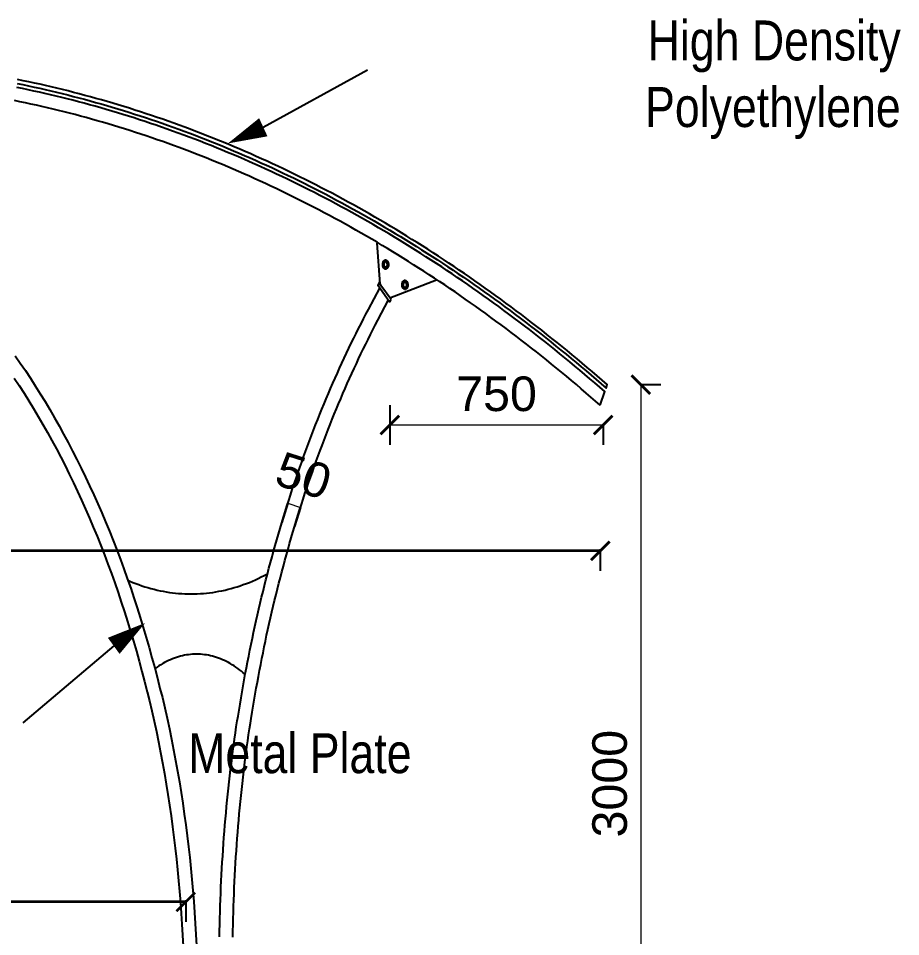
# Model space of a CAD drawing. Header units: millimetres. Extents: x 19543921 to 20171754, y -3528062 to -3222959.
# Drawn here: x 19561023 to 19564335, y -3276811 to -3273363 of the extents above; entities that cross this region are included whole.
import ezdxf

# ---------------------------------------------------------------- set-up
doc = ezdxf.new("R2010")
doc.units = ezdxf.units.MM
doc.header["$MEASUREMENT"] = 0
doc.header["$PDMODE"] = 35
doc.layers.get('Defpoints').update_dxf_attribs({"color": 169})
for name, color, linetype, lineweight in [('Dimension', 4, 'Continuous', 9), ('text', 142, 'Continuous', 9), ('wall', 1, 'Continuous', 35)]:
    doc.layers.add(name, color=color, linetype=linetype, lineweight=lineweight)
doc.styles.add('DIM', font='arial.ttf', dxfattribs={"width": 0.8, "height": 45})
doc.styles.add('ordinary', font='arial.ttf')
doc.dimstyles.new('outer dimension', dxfattribs={"dimtxt": 130, "dimasz": 70, "dimexe": 75, "dimexo": 150, "dimgap": 50, "dimtad": 1, "dimdec": 0, "dimrnd": 5, "dimzin": 12, "dimdsep": 46, "dimtxsty": 'ordinary', "dimblk": 'ARCHTICK', "dimcen": 0.09, "dimclrd": 256, "dimclre": 256, "dimclrt": 256, "dimadec": 0, "dimazin": 3, "dimtfac": 1, "dimtdec": 0, "dimtix": 1, "dimtmove": 1, "dimatfit": 2, "dimldrblk": 'ARCHTICK', "dimfxl": 75, "dimfxlon": 1, "dimtolj": 1, "dimtzin": 12, "dimlwd": -1, "dimarcsym": 0})

# ---------------------------------------------------------------- blocks, each defined once
blk = doc.blocks.new('_ArchTick')
at = {"color": 0, "linetype": 'ByBlock', "const_width": 0.15}
blk.add_lwpolyline([(-0.5, -0.5), (0.5, 0.5)], dxfattribs=at)
blk = doc.blocks.new('*D26')
at = {"layer": 'Defpoints', "color": 0, "linetype": 'Continuous', "ltscale": 1000, "transparency": 16777216}
for p in [(19563233.9, -3274738.2), (19563095.7, -3277735.8), (19563359.9, -3277735.8)]:
    blk.add_point(p, dxfattribs=at)
at = {"layer": 'Dimension', "linetype": 'Continuous', "lineweight": -2, "ltscale": 1000, "transparency": 16777216}
for p, q in [((19563359.9, -3274738.2), (19563434.9, -3274738.2)), ((19563284.9, -3277735.8), (19563434.9, -3277735.8))]:
    blk.add_line(p, q, dxfattribs=at)
at = {"layer": 'Dimension', "ltscale": 1000, "transparency": 16777216}
blk.add_line((19563359.9, -3274738.2), (19563359.9, -3277735.8), dxfattribs=at)
at = {"layer": 'Dimension', "linetype": 'Continuous', "ltscale": 1000, "transparency": 16777216, "xscale": 70, "yscale": 70, "zscale": 70}
for p, rotation in [((19563359.9, -3274738.2), 90), ((19563359.9, -3277735.8), 270)]:
    blk.add_blockref('_ArchTick', p, dxfattribs=dict(at, rotation=rotation))
at = {"layer": 'Dimension', "linetype": 'Continuous', "ltscale": 1000, "transparency": 16777216, "insert": (19563243.5, -3276237), "char_height": 130, "attachment_point": 5, "rotation": 90, "style": 'ordinary'}
blk.add_mtext('\\A1;3000', dxfattribs=at)
blk = doc.blocks.new('*D31')
at = {"layer": 'Defpoints', "color": 0, "linetype": 'Continuous', "ltscale": 1000, "transparency": 16777216}
for p in [(19562417.9, -3274412.5), (19563218.2, -3274821.2), (19562417.9, -3274890.2)]:
    blk.add_point(p, dxfattribs=at)
at = {"layer": 'Dimension', "linetype": 'Continuous', "lineweight": -2, "ltscale": 1000, "transparency": 16777216}
for p, q in [((19562417.9, -3274815.2), (19562417.9, -3274965.2)), ((19563218.2, -3274890.2), (19563218.2, -3274965.2))]:
    blk.add_line(p, q, dxfattribs=at)
at = {"layer": 'Dimension', "ltscale": 1000, "transparency": 16777216}
blk.add_line((19563218.2, -3274890.2), (19562417.9, -3274890.2), dxfattribs=at)
at = {"layer": 'Dimension', "linetype": 'Continuous', "ltscale": 1000, "transparency": 16777216, "xscale": 70, "yscale": 70, "zscale": 70, "rotation": 180}
blk.add_blockref('_ArchTick', (19562417.9, -3274890.2), dxfattribs=at)
at = {"layer": 'Dimension', "linetype": 'Continuous', "ltscale": 1000, "transparency": 16777216, "xscale": 70, "yscale": 70, "zscale": 70}
blk.add_blockref('_ArchTick', (19563218.2, -3274890.2), dxfattribs=at)
at = {"layer": 'Dimension', "linetype": 'Continuous', "ltscale": 1000, "transparency": 16777216, "insert": (19562818.1, -3274773.8), "char_height": 130, "attachment_point": 5, "style": 'ordinary'}
blk.add_mtext('\\A1;750', dxfattribs=at)
blk = doc.blocks.new('*D34')
at = {"layer": 'Defpoints', "color": 0, "linetype": 'Continuous', "ltscale": 1000, "transparency": 16777216}
for p in [(19562034.5, -3275184.3), (19562082.2, -3275199.5), (19562082.2, -3275199.5)]:
    blk.add_point(p, dxfattribs=at)
at = {"layer": 'Dimension', "linetype": 'Continuous', "lineweight": -2, "ltscale": 1000, "transparency": 16777216}
for p, q in [((19562034.5, -3275184.3), (19562011.8, -3275255.8)), ((19562082.2, -3275199.5), (19562059.4, -3275270.9))]:
    blk.add_line(p, q, dxfattribs=at)
at = {"layer": 'Dimension', "ltscale": 1000, "transparency": 16777216}
blk.add_line((19562034.5, -3275184.3), (19562082.2, -3275199.5), dxfattribs=at)
at = {"layer": 'Dimension', "linetype": 'Continuous', "ltscale": 1000, "transparency": 16777216, "insert": (19562093.6, -3275081), "char_height": 130, "attachment_point": 5, "rotation": 342.3616, "style": 'ordinary'}
blk.add_mtext('\\A1;50', dxfattribs=at)
blk = doc.blocks.new('*D154')
at = {"layer": 'Defpoints', "color": 0, "linetype": 'Continuous', "ltscale": 1000, "transparency": 16777216}
for p in [(19558107.8, -3274204.7), (19561651.4, -3276392), (19558107.8, -3276680.9)]:
    blk.add_point(p, dxfattribs=at)
at = {"layer": 'wall', "lineweight": -2, "ltscale": 1000, "transparency": 16777216}
for p, q in [((19558107.8, -3276673.9), (19558107.8, -3276755.9)), ((19561651.4, -3276673.9), (19561651.4, -3276755.9))]:
    blk.add_line(p, q, dxfattribs=at)
at = {"layer": 'wall', "ltscale": 1000, "transparency": 16777216}
blk.add_line((19561651.4, -3276680.9), (19558107.8, -3276680.9), dxfattribs=at)
at = {"layer": 'wall', "linetype": 'Continuous', "ltscale": 1000, "transparency": 16777216, "xscale": 70, "yscale": 70, "zscale": 70, "rotation": 180}
blk.add_blockref('_ArchTick', (19558107.8, -3276680.9), dxfattribs=at)
at = {"layer": 'wall', "linetype": 'Continuous', "ltscale": 1000, "transparency": 16777216, "xscale": 70, "yscale": 70, "zscale": 70}
blk.add_blockref('_ArchTick', (19561651.4, -3276680.9), dxfattribs=at)
at = {"layer": 'wall', "linetype": 'Continuous', "ltscale": 1000, "transparency": 16777216, "insert": (19559879.6, -3276564.5), "char_height": 130, "attachment_point": 5, "style": 'ordinary'}
blk.add_mtext('\\A1;3545', dxfattribs=at)
blk = doc.blocks.new('*D155')
at = {"layer": 'Defpoints', "color": 0, "linetype": 'Continuous', "ltscale": 1000, "transparency": 16777216}
for p in [(19558036.6, -3274616.2), (19563207.8, -3274815.9), (19558036.6, -3275363.1)]:
    blk.add_point(p, dxfattribs=at)
at = {"layer": 'wall', "lineweight": -2, "ltscale": 1000, "transparency": 16777216}
for p, q in [((19558036.6, -3275356.1), (19558036.6, -3275438.1)), ((19563207.8, -3275356.1), (19563207.8, -3275438.1))]:
    blk.add_line(p, q, dxfattribs=at)
at = {"layer": 'wall', "ltscale": 1000, "transparency": 16777216}
blk.add_line((19563207.8, -3275363.1), (19558036.6, -3275363.1), dxfattribs=at)
at = {"layer": 'wall', "linetype": 'Continuous', "ltscale": 1000, "transparency": 16777216, "xscale": 70, "yscale": 70, "zscale": 70, "rotation": 180}
blk.add_blockref('_ArchTick', (19558036.6, -3275363.1), dxfattribs=at)
at = {"layer": 'wall', "linetype": 'Continuous', "ltscale": 1000, "transparency": 16777216, "xscale": 70, "yscale": 70, "zscale": 70}
blk.add_blockref('_ArchTick', (19563207.8, -3275363.1), dxfattribs=at)
at = {"layer": 'wall', "linetype": 'Continuous', "ltscale": 1000, "transparency": 16777216, "insert": (19560622.2, -3275246.8), "char_height": 130, "attachment_point": 5, "style": 'ordinary'}
blk.add_mtext('\\A1;5170', dxfattribs=at)

msp = doc.modelspace()

# ---------------------------------------------------------------- linework, layer by layer
msp.add_line((19562417.9, -3274412.5), (19562593.2, -3274344.8))
at = {"linetype": 'Continuous', "ltscale": 1000}
for points in [[(19561942.4, -3273772), (19562333.7, -3273556.3)], [(19561380.7, -3275719.5), (19561039.9, -3276008.5)]]:
    msp.add_lwpolyline(points, dxfattribs=at)
for points in [[(19561018.7, -3273607.8), (19561039.7, -3273612.1), (19561060.8, -3273616.5), (19561081.8, -3273621.1), (19561102.9, -3273625.7), (19561123.9, -3273630.5), (19561144.9, -3273635.4), (19561165.9, -3273640.4), (19561186.9, -3273645.5), (19561207.9, -3273650.7), (19561228.8, -3273656), (19561249.8, -3273661.5), (19561270.7, -3273667.1), (19561291.7, -3273672.7), (19561312.6, -3273678.5), (19561333.5, -3273684.4), (19561354.4, -3273690.5), (19561375.3, -3273696.6), (19561396.1, -3273702.9), (19561417, -3273709.2), (19561437.8, -3273715.7), (19561458.7, -3273722.3), (19561479.5, -3273729), (19561500.3, -3273735.8), (19561521.1, -3273742.8), (19561541.8, -3273749.8), (19561562.6, -3273757), (19561583.3, -3273764.2), (19561604.1, -3273771.6), (19561624.8, -3273779.1), (19561645.5, -3273786.7), (19561666.2, -3273794.5), (19561686.8, -3273802.3), (19561707.5, -3273810.2), (19561728.1, -3273818.3), (19561748.7, -3273826.5), (19561769.3, -3273834.8), (19561789.9, -3273843.2), (19561810.5, -3273851.7), (19561831, -3273860.3), (19561851.5, -3273869), (19561872, -3273877.9), (19561892.5, -3273886.8), (19561913, -3273895.9), (19561933.4, -3273905.1), (19561953.9, -3273914.4), (19561974.3, -3273923.8), (19561994.7, -3273933.3), (19562015, -3273942.9), (19562035.4, -3273952.7), (19562055.7, -3273962.5), (19562076, -3273972.5), (19562096.3, -3273982.5), (19562116.6, -3273992.7), (19562136.8, -3274003), (19562157.1, -3274013.4), (19562177.3, -3274023.9), (19562197.4, -3274034.6), (19562217.6, -3274045.3), (19562237.7, -3274056.1), (19562257.9, -3274067.1), (19562277.9, -3274078.1), (19562298, -3274089.3), (19562318.1, -3274100.6), (19562338.1, -3274112), (19562358.1, -3274123.5), (19562378, -3274135.1), (19562398, -3274146.8), (19562417.9, -3274158.6), (19562437.8, -3274170.6), (19562457.7, -3274182.6), (19562477.5, -3274194.8), (19562497.3, -3274207), (19562517.1, -3274219.4), (19562536.9, -3274231.9), (19562556.7, -3274244.4), (19562576.4, -3274257.1), (19562596.1, -3274269.9), (19562615.7, -3274282.8), (19562635.4, -3274295.8), (19562655, -3274309), (19562674.6, -3274322.2), (19562694.1, -3274335.5), (19562713.6, -3274349), (19562733.1, -3274362.5), (19562752.6, -3274376.2), (19562772, -3274389.9), (19562791.5, -3274403.8), (19562810.8, -3274417.7), (19562830.2, -3274431.8), (19562849.5, -3274446), (19562868.8, -3274460.3), (19562888.1, -3274474.7), (19562907.3, -3274489.2), (19562926.5, -3274503.8), (19562945.7, -3274518.5), (19562964.8, -3274533.3), (19562983.9, -3274548.2), (19563003, -3274563.2), (19563022.1, -3274578.3), (19563041.1, -3274593.6), (19563060.1, -3274608.9), (19563079, -3274624.3), (19563097.9, -3274639.9), (19563116.8, -3274655.5), (19563135.7, -3274671.2), (19563154.5, -3274687.1), (19563173.3, -3274703), (19563192, -3274719.1), (19563210.7, -3274735.2), (19563229.4, -3274751.5), (19563233.9, -3274738.2), (19563215.2, -3274722), (19563196.4, -3274705.8), (19563177.6, -3274689.7), (19563158.8, -3274673.7), (19563140, -3274657.9), (19563121.1, -3274642.1), (19563102.2, -3274626.4), (19563083.2, -3274610.9), (19563064.2, -3274595.4), (19563045.2, -3274580.1), (19563026.2, -3274564.8), (19563007.1, -3274549.7), (19562988, -3274534.6), (19562968.9, -3274519.7), (19562949.7, -3274504.9), (19562930.5, -3274490.1), (19562911.3, -3274475.5), (19562892, -3274461), (19562872.7, -3274446.6), (19562853.4, -3274432.3), (19562834, -3274418.1), (19562814.7, -3274404), (19562795.2, -3274390), (19562775.8, -3274376.1), (19562756.3, -3274362.3), (19562736.8, -3274348.7), (19562717.3, -3274335.1), (19562697.8, -3274321.6), (19562678.2, -3274308.3), (19562658.6, -3274295), (19562638.9, -3274281.9), (19562619.3, -3274268.9), (19562599.6, -3274256), (19562579.8, -3274243.1), (19562560.1, -3274230.4), (19562540.3, -3274217.8), (19562520.5, -3274205.3), (19562500.7, -3274193), (19562480.9, -3274180.7), (19562461, -3274168.5), (19562441.1, -3274156.4), (19562421.1, -3274144.5), (19562401.2, -3274132.7), (19562381.2, -3274120.9), (19562361.2, -3274109.3), (19562341.2, -3274097.8), (19562321.1, -3274086.4), (19562301.1, -3274075.1), (19562281, -3274063.9), (19562260.9, -3274052.8), (19562240.7, -3274041.8), (19562220.5, -3274031), (19562200.4, -3274020.2), (19562180.1, -3274009.6), (19562159.9, -3273999.1), (19562139.7, -3273988.7), (19562119.4, -3273978.3), (19562099.1, -3273968.1), (19562078.8, -3273958.1), (19562058.4, -3273948.1), (19562038.1, -3273938.2), (19562017.7, -3273928.5), (19561997.3, -3273918.8), (19561976.9, -3273909.3), (19561956.4, -3273899.9), (19561936, -3273890.6), (19561915.5, -3273881.4), (19561895, -3273872.3), (19561874.5, -3273863.3), (19561853.9, -3273854.5), (19561833.4, -3273845.7), (19561812.8, -3273837.1), (19561792.2, -3273828.6), (19561771.6, -3273820.1), (19561751, -3273811.8), (19561730.3, -3273803.7), (19561709.7, -3273795.6), (19561689, -3273787.6), (19561668.3, -3273779.8), (19561647.6, -3273772), (19561626.8, -3273764.4), (19561606.1, -3273756.9), (19561585.3, -3273749.5), (19561564.6, -3273742.2), (19561543.8, -3273735.1), (19561523, -3273728), (19561502.2, -3273721.1), (19561481.3, -3273714.2), (19561460.5, -3273707.5), (19561439.6, -3273700.9), (19561418.7, -3273694.4), (19561397.9, -3273688), (19561377, -3273681.8), (19561356, -3273675.6), (19561335.1, -3273669.6), (19561314.2, -3273663.7), (19561293.2, -3273657.9), (19561272.3, -3273652.2), (19561251.3, -3273646.6), (19561230.3, -3273641.2), (19561209.3, -3273635.8), (19561188.3, -3273630.6), (19561167.3, -3273625.5), (19561146.2, -3273620.5), (19561125.2, -3273615.6), (19561104.1, -3273610.8), (19561083.1, -3273606.1), (19561062, -3273601.6), (19561040.9, -3273597.2), (19561019.8, -3273592.8)], [(19563207.8, -3274815.9), (19563224.9, -3274764.7), (19563206.3, -3274748.5), (19563187.6, -3274732.4), (19563168.9, -3274716.4), (19563150.2, -3274700.4), (19563131.4, -3274684.6), (19563112.5, -3274668.9), (19563093.7, -3274653.3), (19563074.8, -3274637.8), (19563055.9, -3274622.4), (19563036.9, -3274607.1), (19563017.9, -3274591.9), (19562998.9, -3274576.8), (19562979.8, -3274561.8), (19562960.8, -3274546.9), (19562941.7, -3274532.1), (19562922.5, -3274517.4), (19562903.3, -3274502.8), (19562884.1, -3274488.4), (19562864.9, -3274474), (19562845.6, -3274459.7), (19562826.3, -3274445.6), (19562807, -3274431.5), (19562787.7, -3274417.6), (19562768.3, -3274403.7), (19562748.9, -3274390), (19562729.4, -3274376.3), (19562710, -3274362.8), (19562690.5, -3274349.4), (19562670.9, -3274336.1), (19562651.4, -3274322.9), (19562631.8, -3274309.8), (19562612.2, -3274296.8), (19562592.6, -3274283.9), (19562572.9, -3274271.1), (19562553.2, -3274258.5), (19562533.5, -3274245.9), (19562513.8, -3274233.4), (19562494, -3274221.1), (19562474.2, -3274208.8), (19562454.4, -3274196.7), (19562434.5, -3274184.7), (19562414.7, -3274172.8), (19562394.8, -3274161), (19562374.9, -3274149.3), (19562354.9, -3274137.7), (19562335, -3274126.2), (19562315, -3274114.8), (19562294.9, -3274103.6), (19562274.9, -3274092.4), (19562254.9, -3274081.4), (19562234.8, -3274070.4), (19562214.7, -3274059.6), (19562194.5, -3274048.9), (19562174.4, -3274038.3), (19562154.2, -3274027.8), (19562134, -3274017.4), (19562113.8, -3274007.1), (19562093.6, -3273997), (19562073.3, -3273986.9), (19562053, -3273976.9), (19562032.7, -3273967.1), (19562012.4, -3273957.4), (19561992.1, -3273947.8), (19561971.7, -3273938.3), (19561951.3, -3273928.9), (19561930.9, -3273919.6), (19561910.5, -3273910.4), (19561890.1, -3273901.4), (19561869.6, -3273892.4), (19561849.1, -3273883.6), (19561828.6, -3273874.9), (19561808.1, -3273866.3), (19561787.6, -3273857.8), (19561767, -3273849.4), (19561746.5, -3273841.1), (19561725.9, -3273832.9), (19561705.3, -3273824.9), (19561684.7, -3273817), (19561664, -3273809.1), (19561643.4, -3273801.4), (19561622.7, -3273793.8), (19561602, -3273786.3), (19561581.3, -3273779), (19561560.6, -3273771.7), (19561539.9, -3273764.5), (19561519.2, -3273757.5), (19561498.4, -3273750.6), (19561477.6, -3273743.8), (19561456.9, -3273737.1), (19561436.1, -3273730.5), (19561415.2, -3273724), (19561394.4, -3273717.7), (19561373.6, -3273711.4), (19561352.7, -3273705.3), (19561331.9, -3273699.3), (19561311, -3273693.4), (19561290.1, -3273687.6), (19561269.2, -3273681.9), (19561248.3, -3273676.4), (19561227.4, -3273670.9), (19561206.4, -3273665.6), (19561185.5, -3273660.4), (19561164.5, -3273655.3), (19561143.5, -3273650.3), (19561122.6, -3273645.4), (19561101.6, -3273640.7), (19561080.6, -3273636), (19561059.6, -3273631.5), (19561038.6, -3273627.1), (19561017.5, -3273622.8)], [(19563207.8, -3274815.9), (19563155.1, -3274770.3), (19563136.5, -3274754.4), (19563117.9, -3274738.6), (19563099.2, -3274722.9), (19563080.6, -3274707.4), (19563061.9, -3274691.9), (19563043.1, -3274676.5), (19563024.4, -3274661.2), (19563005.6, -3274646), (19562986.7, -3274631), (19562967.9, -3274616), (19562949, -3274601.1), (19562930.1, -3274586.4), (19562911.1, -3274571.7), (19562892.2, -3274557.1), (19562873.2, -3274542.7), (19562854.1, -3274528.3), (19562835.1, -3274514.1), (19562816, -3274500), (19562796.8, -3274485.9), (19562777.7, -3274472), (19562758.5, -3274458.2), (19562739.3, -3274444.5), (19562720.1, -3274430.9), (19562700.8, -3274417.3), (19562681.5, -3274403.9), (19562662.2, -3274390.7), (19562642.9, -3274377.5), (19562623.5, -3274364.4), (19562604.1, -3274351.4), (19562584.7, -3274338.5), (19562565.2, -3274325.8), (19562545.7, -3274313.1), (19562526.2, -3274300.6), (19562506.7, -3274288.1), (19562487.2, -3274275.8), (19562467.6, -3274263.6), (19562448, -3274251.4), (19562428.4, -3274239.4), (19562408.7, -3274227.5), (19562389, -3274215.7), (19562369.4, -3274204), (19562349.6, -3274192.4), (19562329.9, -3274181), (19562310.1, -3274169.6), (19562290.3, -3274158.3), (19562270.5, -3274147.2), (19562250.7, -3274136.1), (19562230.8, -3274125.2), (19562211, -3274114.4), (19562191.1, -3274103.7), (19562171.1, -3274093.1), (19562151.2, -3274082.6), (19562131.2, -3274072.2), (19562111.3, -3274061.9), (19562091.2, -3274051.7), (19562071.2, -3274041.7), (19562051.2, -3274031.7), (19562031.1, -3274021.9), (19562011, -3274012.2), (19561990.9, -3274002.5), (19561970.8, -3273993), (19561950.7, -3273983.6), (19561930.5, -3273974.3), (19561910.3, -3273965.2), (19561890.1, -3273956.1), (19561869.9, -3273947.1), (19561849.7, -3273938.3), (19561829.4, -3273929.6), (19561809.2, -3273920.9), (19561788.9, -3273912.4), (19561768.6, -3273904), (19561748.3, -3273895.7), (19561727.9, -3273887.5), (19561707.6, -3273879.5), (19561687.2, -3273871.5), (19561666.8, -3273863.7), (19561646.4, -3273855.9), (19561626, -3273848.3), (19561605.6, -3273840.8), (19561585.1, -3273833.4), (19561564.7, -3273826.1), (19561544.2, -3273818.9), (19561523.7, -3273811.9), (19561503.2, -3273804.9), (19561482.7, -3273798.1), (19561462.2, -3273791.3), (19561441.6, -3273784.7), (19561421.1, -3273778.2), (19561400.5, -3273771.8), (19561379.9, -3273765.5), (19561359.4, -3273759.4), (19561338.8, -3273753.3), (19561318.1, -3273747.4), (19561297.5, -3273741.5), (19561276.9, -3273735.8), (19561256.2, -3273730.2), (19561235.6, -3273724.7), (19561214.9, -3273719.3), (19561194.2, -3273714.1), (19561173.5, -3273708.9), (19561152.8, -3273703.9), (19561132.1, -3273699), (19561111.4, -3273694.1), (19561090.7, -3273689.4), (19561069.9, -3273684.9), (19561049.2, -3273680.4), (19561028.4, -3273676), (19561007.6, -3273671.8)], [(19562368.2, -3274206.8), (19562368.2, -3274207.4), (19562380.3, -3274359.9), (19562384.3, -3274365.8)], [(19562394.7, -3274291.1), (19562396.1, -3274297.8), (19562404.4, -3274300.3), (19562409.9, -3274290.1), (19562407.1, -3274277.2), (19562398.9, -3274274.6), (19562393.3, -3274284.9), (19562394.1, -3274288.4), (19562394.7, -3274291.1), (19562394.7, -3274291.3)], [(19562407.1, -3274281.6), (19562405.9, -3274279.5), (19562404.5, -3274278), (19562402.9, -3274277.1), (19562401.1, -3274276.9), (19562399.5, -3274277.5), (19562397.9, -3274278.7), (19562396.7, -3274280.6), (19562395.7, -3274282.9), (19562395.2, -3274285.5), (19562395.1, -3274288.3)], [(19562395.1, -3274288.3), (19562395.4, -3274290.7), (19562396.2, -3274293.4), (19562397.3, -3274295.5), (19562398.7, -3274297), (19562400.4, -3274297.9), (19562402.1, -3274298.1), (19562403.8, -3274297.5), (19562405.3, -3274296.3), (19562406.6, -3274294.4), (19562407.5, -3274292.1), (19562408.1, -3274289.5), (19562408.2, -3274286.7), (19562407.8, -3274284), (19562407.1, -3274281.6)], [(19562422.9, -3274419.4), (19562384.3, -3274365.8), (19562376.9, -3274355.4), (19562372, -3274364.6), (19562379.9, -3274375.4), (19562418, -3274428.5)], [(19562481.2, -3274360.3), (19562479.8, -3274353.6), (19562471.5, -3274351.1), (19562466, -3274361.3), (19562468.8, -3274374.2), (19562477, -3274376.8), (19562482.5, -3274366.5), (19562481.8, -3274363), (19562481.2, -3274360.3), (19562481.2, -3274360.1)], [(19562480.8, -3274363.1), (19562480.5, -3274360.7), (19562479.7, -3274358), (19562478.6, -3274355.9), (19562477.1, -3274354.4), (19562475.5, -3274353.5), (19562473.8, -3274353.3), (19562472.1, -3274353.9), (19562470.6, -3274355.1), (19562469.3, -3274357), (19562468.4, -3274359.3), (19562467.8, -3274361.9), (19562467.7, -3274364.7), (19562468.1, -3274367.4), (19562468.8, -3274369.9)], [(19562468.8, -3274369.9), (19562470, -3274371.9), (19562471.4, -3274373.4), (19562473, -3274374.3), (19562474.7, -3274374.5), (19562476.4, -3274373.9), (19562478, -3274372.7), (19562479.2, -3274370.8), (19562480.2, -3274368.5), (19562480.7, -3274365.9), (19562480.8, -3274363.1)], [(19561778, -3276812.8), (19561778.4, -3276789.4), (19561778.9, -3276766), (19561779.4, -3276742.6), (19561780.1, -3276719.1), (19561780.8, -3276695.7), (19561781.6, -3276672.3), (19561782.5, -3276648.9), (19561783.5, -3276625.5), (19561784.6, -3276602.2), (19561785.8, -3276578.8), (19561787.1, -3276555.4), (19561788.4, -3276532.1), (19561789.9, -3276508.8), (19561791.4, -3276485.5), (19561793.1, -3276462.2), (19561794.8, -3276438.9), (19561796.6, -3276415.6), (19561798.5, -3276392.4), (19561800.5, -3276369.2), (19561802.6, -3276346), (19561804.7, -3276322.8), (19561807, -3276299.6), (19561809.3, -3276276.5), (19561811.8, -3276253.4), (19561814.3, -3276230.3), (19561816.9, -3276207.2), (19561819.6, -3276184.2), (19561822.4, -3276161.2), (19561825.3, -3276138.2), (19561828.3, -3276115.3), (19561831.3, -3276092.4), (19561834.5, -3276069.5), (19561837.7, -3276046.6), (19561841, -3276023.8), (19561844.5, -3276001), (19561848, -3275983.3), (19561851.6, -3275960.6), (19561855.2, -3275937.9), (19561859, -3275915.2), (19561862.8, -3275892.6), (19561866.8, -3275870.1), (19561870.8, -3275847.5), (19561874.9, -3275825.1), (19561879.1, -3275802.6), (19561883.4, -3275780.2), (19561887.8, -3275757.9), (19561892.2, -3275735.6), (19561896.8, -3275713.3), (19561901.4, -3275691.1), (19561906.1, -3275668.9), (19561910.9, -3275646.8), (19561915.8, -3275624.7), (19561920.8, -3275602.7), (19561925.9, -3275580.7), (19561931, -3275558.8), (19561936.2, -3275536.9), (19561941.5, -3275515.1), (19561946.9, -3275493.3), (19561952.4, -3275471.6), (19561958, -3275450), (19561963.6, -3275428.4), (19561969.4, -3275406.8), (19561975.2, -3275385.3), (19561981.1, -3275363.9), (19561987, -3275342.5), (19561993.1, -3275321.2), (19561999.3, -3275300), (19562005.5, -3275278.8), (19562011.8, -3275257.7), (19562018.2, -3275236.6), (19562024.6, -3275215.7), (19562031.2, -3275194.7), (19562037.8, -3275173.9), (19562044.5, -3275153.1), (19562051.3, -3275132.4), (19562058.2, -3275111.7), (19562065.2, -3275091.1), (19562072.2, -3275070.6), (19562079.3, -3275050.2), (19562086.5, -3275029.8), (19562093.7, -3275009.5), (19562101.1, -3274989.3), (19562108.5, -3274969.1), (19562116, -3274949.1), (19562123.6, -3274929.1), (19562131.3, -3274909.1), (19562139, -3274889.3), (19562146.8, -3274869.5), (19562154.7, -3274849.9), (19562162.6, -3274830.2), (19562170.7, -3274810.7), (19562178.8, -3274791.3), (19562187, -3274771.9), (19562195.2, -3274752.6), (19562203.6, -3274733.4), (19562212, -3274714.3), (19562220.5, -3274695.3), (19562229, -3274676.4), (19562237.7, -3274657.5), (19562246.4, -3274638.7), (19562255.1, -3274620), (19562264, -3274601.5), (19562272.9, -3274583), (19562281.9, -3274564.5), (19562290.9, -3274546.2), (19562300.1, -3274528), (19562309.3, -3274509.9), (19562318.5, -3274491.8), (19562327.9, -3274473.9), (19562337.3, -3274456), (19562380.1, -3274375.8)], [(19561828, -3276813.5), (19561828.4, -3276790.3), (19561828.9, -3276767.1), (19561829.4, -3276743.8), (19561830, -3276720.6), (19561830.8, -3276697.4), (19561831.6, -3276674.2), (19561832.5, -3276651), (19561833.5, -3276627.8), (19561834.6, -3276604.6), (19561835.7, -3276581.4), (19561837, -3276558.2), (19561838.3, -3276535.1), (19561839.8, -3276512), (19561841.3, -3276488.9), (19561842.9, -3276465.8), (19561844.6, -3276442.7), (19561846.4, -3276419.6), (19561848.3, -3276396.6), (19561850.3, -3276373.5), (19561852.3, -3276350.5), (19561854.5, -3276327.5), (19561856.7, -3276304.6), (19561859.1, -3276281.6), (19561861.5, -3276258.7), (19561864, -3276235.8), (19561866.6, -3276213), (19561869.3, -3276190.1), (19561872, -3276167.3), (19561874.9, -3276144.5), (19561877.8, -3276121.8), (19561880.9, -3276099.1), (19561884, -3276076.4), (19561887.2, -3276053.7), (19561890.5, -3276031.1), (19561893.7, -3276009.6), (19561897.2, -3275992), (19561900.9, -3275968.5), (19561904.6, -3275946), (19561908.3, -3275923.5), (19561912.1, -3275901.1), (19561916, -3275878.8), (19561920, -3275856.4), (19561924.1, -3275834.2), (19561928.3, -3275811.9), (19561932.5, -3275789.7), (19561936.8, -3275767.6), (19561941.3, -3275745.5), (19561945.8, -3275723.4), (19561950.4, -3275701.4), (19561955, -3275679.4), (19561959.8, -3275657.5), (19561964.6, -3275635.6), (19561969.6, -3275613.8), (19561974.6, -3275592), (19561979.7, -3275570.3), (19561984.8, -3275548.6), (19561990.1, -3275527), (19561995.4, -3275505.5), (19562000.9, -3275483.9), (19562006.4, -3275462.5), (19562012, -3275441.1), (19562017.7, -3275419.8), (19562023.4, -3275398.5), (19562029.2, -3275377.3), (19562035.2, -3275356.1), (19562041.2, -3275335), (19562047.3, -3275314), (19562053.4, -3275293), (19562059.7, -3275272.1), (19562066, -3275251.3), (19562072.4, -3275230.5), (19562078.9, -3275209.8), (19562085.4, -3275189.1), (19562092.1, -3275168.6), (19562098.8, -3275148), (19562105.6, -3275127.6), (19562112.5, -3275107.2), (19562119.4, -3275086.9), (19562126.5, -3275066.7), (19562133.6, -3275046.6), (19562140.8, -3275026.5), (19562148.1, -3275006.5), (19562155.4, -3274986.5), (19562162.8, -3274966.7), (19562170.3, -3274946.9), (19562177.9, -3274927.2), (19562185.5, -3274907.6), (19562193.3, -3274888), (19562201.1, -3274868.6), (19562208.9, -3274849.2), (19562216.9, -3274829.9), (19562224.9, -3274810.6), (19562233, -3274791.5), (19562241.1, -3274772.4), (19562249.4, -3274753.5), (19562257.7, -3274734.6), (19562266.1, -3274715.8), (19562274.5, -3274697), (19562283.1, -3274678.4), (19562291.7, -3274659.9), (19562300.3, -3274641.4), (19562309.1, -3274623.1), (19562317.9, -3274604.8), (19562326.8, -3274586.6), (19562335.7, -3274568.5), (19562344.7, -3274550.5), (19562353.8, -3274532.6), (19562363, -3274514.8), (19562372.2, -3274497.1), (19562412.4, -3274420.7)], [(19562418, -3274428.6), (19562422.9, -3274419.4)], [(19561010.7, -3274630.1), (19561030, -3274657.9), (19561049, -3274686), (19561067.8, -3274714.6), (19561086.3, -3274743.5), (19561104.7, -3274772.8), (19561122.8, -3274802.4), (19561140.6, -3274832.5), (19561158.3, -3274862.9), (19561175.6, -3274893.7), (19561192.8, -3274924.8), (19561209.7, -3274956.2), (19561226.3, -3274988.1), (19561242.7, -3275020.2), (19561258.9, -3275052.7), (19561274.7, -3275085.5), (19561290.4, -3275118.7), (19561305.7, -3275152.1), (19561320.8, -3275185.9), (19561335.7, -3275220), (19561350.2, -3275254.4), (19561364.5, -3275289), (19561378.5, -3275324), (19561392.2, -3275359.3), (19561405.7, -3275394.8), (19561418.9, -3275430.6), (19561431.8, -3275466.7), (19561444.4, -3275503), (19561456.7, -3275539.6), (19561468.7, -3275576.4), (19561480.4, -3275613.5), (19561491.9, -3275650.9), (19561503, -3275688.4), (19561513.9, -3275726.2), (19561524.4, -3275764.2), (19561534.7, -3275802.4), (19561544.6, -3275840.8), (19561554.3, -3275879.5), (19561563.6, -3275913.3), (19561572.6, -3275952.3), (19561581.4, -3275991.5), (19561589.8, -3276030.8), (19561597.9, -3276070.4), (19561605.7, -3276110.1), (19561613.2, -3276149.9), (19561620.3, -3276190), (19561627.2, -3276230.1), (19561633.7, -3276270.4), (19561639.9, -3276310.8), (19561645.8, -3276351.4), (19561651.4, -3276392), (19561656.6, -3276432.8), (19561661.6, -3276473.7), (19561666.2, -3276514.6), (19561670.4, -3276555.7), (19561674.4, -3276596.9), (19561678, -3276638.1), (19561681.3, -3276679.4), (19561684.3, -3276720.8), (19561687, -3276762.2), (19561689.3, -3276803.7), (19561691.3, -3276845.2)], [(19561007.4, -3274713.8), (19561025.8, -3274741.8), (19561044.1, -3274770.2), (19561062.1, -3274799.1), (19561079.9, -3274828.2), (19561097.5, -3274857.8), (19561114.9, -3274887.7), (19561132, -3274918), (19561148.9, -3274948.7), (19561165.5, -3274979.7), (19561181.9, -3275011), (19561198.1, -3275042.7), (19561214, -3275074.7), (19561229.6, -3275107.1), (19561245, -3275139.8), (19561260.2, -3275172.8), (19561275.1, -3275206.1), (19561289.7, -3275239.7), (19561304.1, -3275273.6), (19561318.2, -3275307.9), (19561332, -3275342.4), (19561345.6, -3275377.2), (19561358.8, -3275412.3), (19561371.9, -3275447.6), (19561384.6, -3275483.3), (19561397, -3275519.2), (19561409.2, -3275555.3), (19561421.1, -3275591.7), (19561432.7, -3275628.4), (19561444, -3275665.3), (19561455, -3275702.4), (19561465.8, -3275739.8), (19561476.2, -3275777.4), (19561486.3, -3275815.2), (19561496.2, -3275853.2), (19561505.9, -3275892.2), (19561515.1, -3275925.6), (19561523.9, -3275963.4), (19561532.5, -3276002.1), (19561540.8, -3276041.1), (19561548.9, -3276080.2), (19561556.6, -3276119.5), (19561564, -3276159), (19561571.1, -3276198.6), (19561577.8, -3276238.3), (19561584.3, -3276278.2), (19561590.5, -3276318.2), (19561596.3, -3276358.3), (19561601.8, -3276398.6), (19561607, -3276439), (19561611.9, -3276479.5), (19561616.5, -3276520), (19561620.7, -3276560.7), (19561624.6, -3276601.5), (19561628.2, -3276642.3), (19561631.5, -3276683.2), (19561634.4, -3276724.2), (19561637.1, -3276765.2), (19561639.4, -3276806.3), (19561641.4, -3276847.4)], [(19561434, -3275473.3), (19561441, -3275476.3), (19561452.2, -3275481), (19561463.5, -3275485.4), (19561474.9, -3275489.6), (19561486.3, -3275493.6), (19561497.7, -3275497.3), (19561509.1, -3275500.8), (19561520.6, -3275504.1), (19561532, -3275507.1), (19561543.6, -3275509.9), (19561555.1, -3275512.4), (19561566.6, -3275514.7), (19561578.2, -3275516.8), (19561589.8, -3275518.6), (19561601.4, -3275520.2), (19561613, -3275521.5), (19561624.6, -3275522.6), (19561636.2, -3275523.5), (19561647.9, -3275524.1), (19561659.5, -3275524.4), (19561671.1, -3275524.6), (19561682.8, -3275524.4), (19561694.4, -3275524.1), (19561706, -3275523.5), (19561717.7, -3275522.6), (19561729.3, -3275521.5), (19561740.9, -3275520.2), (19561752.5, -3275518.6), (19561764.1, -3275516.8), (19561775.6, -3275514.7), (19561787.2, -3275512.4), (19561798.7, -3275509.9), (19561810.2, -3275507.1), (19561821.7, -3275504.1), (19561833.2, -3275500.8), (19561844.6, -3275497.3), (19561856, -3275493.6), (19561867.4, -3275489.6), (19561878.7, -3275485.4), (19561890, -3275481), (19561901.3, -3275476.3), (19561912.5, -3275471.4), (19561923.7, -3275466.2), (19561934.9, -3275460.9), (19561946, -3275455.2), (19561958.3, -3275448.7)], [(19561874.6, -3275827), (19561867, -3275820.5), (19561860.2, -3275814.9), (19561853.4, -3275809.5), (19561846.5, -3275804.4), (19561839.5, -3275799.4), (19561832.5, -3275794.7), (19561825.4, -3275790.3), (19561818.2, -3275786), (19561811.1, -3275782), (19561803.8, -3275778.3), (19561796.5, -3275774.7), (19561789.2, -3275771.4), (19561781.8, -3275768.4), (19561774.4, -3275765.6), (19561767, -3275763), (19561759.5, -3275760.7), (19561752.1, -3275758.6), (19561744.5, -3275756.7), (19561737, -3275755.1), (19561729.4, -3275753.8), (19561721.9, -3275752.7), (19561714.3, -3275751.8), (19561706.7, -3275751.2), (19561699.1, -3275750.8), (19561691.5, -3275750.7), (19561683.9, -3275750.8), (19561676.3, -3275751.2), (19561668.7, -3275751.8), (19561661.1, -3275752.7), (19561653.5, -3275753.8), (19561646, -3275755.1), (19561638.4, -3275756.7), (19561630.9, -3275758.6), (19561623.4, -3275760.7), (19561616, -3275763), (19561608.5, -3275765.6), (19561601.1, -3275768.4), (19561593.8, -3275771.4), (19561586.4, -3275774.7), (19561579.1, -3275778.3), (19561571.9, -3275782), (19561564.7, -3275786), (19561557.6, -3275790.3), (19561550.5, -3275794.7), (19561543.5, -3275799.4), (19561536.5, -3275804.4), (19561535.4, -3275805.2)]]:
    msp.add_lwpolyline(points)
for points in [[(19561809.6, -3273832.8, 0, 75, 0), (19561942.4, -3273772, 75, 75, 0)], [(19561498.8, -3275633.6, 0, 75, 0), (19561380.7, -3275719.5, 75, 75, 0)]]:
    msp.add_lwpolyline(points, format="xyseb", dxfattribs=at)
for points in [[(19562403.1, -3274270.4), (19562404.7, -3274271), (19562406.3, -3274272), (19562407.7, -3274273.3), (19562409, -3274275.1), (19562410.1, -3274277.1), (19562411.1, -3274279.4), (19562411.7, -3274281.9), (19562412.2, -3274284.5), (19562412.3, -3274287.2), (19562412.2, -3274289.9), (19562411.9, -3274292.6), (19562411.2, -3274295.1), (19562410.4, -3274297.4), (19562409.3, -3274299.5), (19562408.1, -3274301.3), (19562406.6, -3274302.8), (19562405.1, -3274303.9), (19562403.5, -3274304.6), (19562401.8, -3274304.8), (19562400.1, -3274304.7), (19562398.5, -3274304.1), (19562396.9, -3274303.1), (19562395.5, -3274301.7), (19562394.2, -3274300), (19562393, -3274298), (19562392.1, -3274295.7), (19562391.5, -3274293.2), (19562391, -3274290.6), (19562390.9, -3274287.9), (19562391, -3274285.2), (19562391.3, -3274282.5), (19562391.9, -3274280), (19562392.8, -3274277.6), (19562393.9, -3274275.5), (19562395.1, -3274273.7), (19562396.5, -3274272.3), (19562398.1, -3274271.2), (19562399.7, -3274270.5), (19562401.4, -3274270.2)], [(19562472.8, -3274381), (19562471.2, -3274380.4), (19562469.6, -3274379.4), (19562468.2, -3274378.1), (19562466.9, -3274376.3), (19562465.7, -3274374.3), (19562464.8, -3274372), (19562464.2, -3274369.5), (19562463.7, -3274366.9), (19562463.6, -3274364.2), (19562463.7, -3274361.5), (19562464, -3274358.8), (19562464.6, -3274356.3), (19562465.5, -3274354), (19562466.6, -3274351.9), (19562467.8, -3274350.1), (19562469.2, -3274348.6), (19562470.8, -3274347.5), (19562472.4, -3274346.8), (19562474.1, -3274346.6), (19562475.8, -3274346.7), (19562477.4, -3274347.3), (19562479, -3274348.3), (19562480.4, -3274349.7), (19562481.7, -3274351.4), (19562482.8, -3274353.4), (19562483.7, -3274355.7), (19562484.4, -3274358.2), (19562484.8, -3274360.8), (19562485, -3274363.5), (19562484.9, -3274366.2), (19562484.6, -3274368.9), (19562483.9, -3274371.4), (19562483.1, -3274373.8), (19562482, -3274375.9), (19562480.8, -3274377.7), (19562479.3, -3274379.1), (19562477.8, -3274380.2), (19562476.2, -3274380.9), (19562474.5, -3274381.2)]]:
    msp.add_lwpolyline(points, close=True)

# ---------------------------------------------------------------- texts
at = {"layer": 'text', "ltscale": 7, "char_height": 150, "attachment_point": 3, "style": 'DIM'}
for s, insert in [('High Density\\P Polyethylene', (19564335.7, -3273371.1)), ('Metal Plate', (19562499, -3276047.5))]:
    msp.add_mtext_dynamic_manual_height_columns(s, width=3155.972, gutter_width=40, heights=[570.7], dxfattribs=dict(at, insert=insert))

# ---------------------------------------------------------------- dimensions: what is measured, and where the dimension line sits
at = {"layer": 'Dimension', "linetype": 'Continuous', "ltscale": 1000}
dim = msp.add_linear_dim(base=(19562417.9, -3274890.2), p1=(19563218.2, -3274821.2), p2=(19562417.9, -3274412.5), text='750', dimstyle='outer dimension', dxfattribs=at)
dim.commit()
dim.dimension.update_dxf_attribs({"geometry": '*D31', "text_midpoint": (19562818.1, -3274773.8)})
dim = msp.add_linear_dim(base=(19563359.9, -3277735.8), p1=(19563233.9, -3274738.2), p2=(19563095.7, -3277735.8), angle=90, dimstyle='outer dimension', dxfattribs=at)
dim.commit()
dim.dimension.update_dxf_attribs({"geometry": '*D26', "text_midpoint": (19563243.5, -3276237)})
dim = msp.add_aligned_dim(p1=(19562034.5, -3275184.3), p2=(19562082.2, -3275199.5), distance=0, dimstyle='outer dimension', dxfattribs=at)
dim.commit()
dim.dimension.update_dxf_attribs({"geometry": '*D34', "text_midpoint": (19562093.6, -3275081)})
at = {"layer": 'wall', "linetype": 'Continuous', "ltscale": 1000}
for base, p1, p2, picture, middle in [((19558107.8, -3276680.9), (19561651.4, -3276392), (19558107.8, -3274204.7), '*D154', (19559879.6, -3276564.5)), ((19558036.6, -3275363.1), (19563207.8, -3274815.9), (19558036.6, -3274616.2), '*D155', (19560622.2, -3275246.8))]:
    dim = msp.add_linear_dim(base=base, p1=p1, p2=p2, dimstyle='outer dimension', override={"dimfxl": 7}, dxfattribs=at)
    dim.commit()
    dim.dimension.update_dxf_attribs({"geometry": picture, "text_midpoint": middle})

doc.saveas('drawing.dxf')
